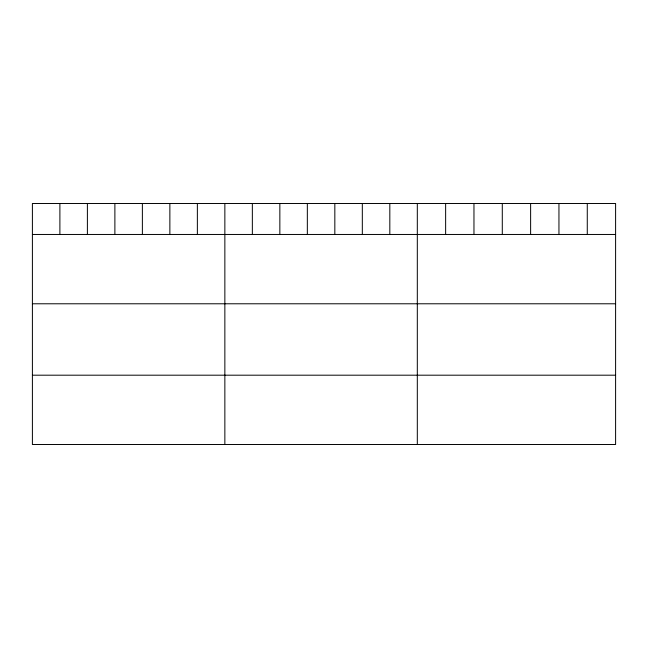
<?xml version="1.0" encoding="UTF-8"?>
<svg xmlns="http://www.w3.org/2000/svg" width="648" height="648" viewBox="0 0 648 648"><rect width="100%" height="100%" fill="white"/><g stroke="black" fill="none" stroke-linecap="round" stroke-linejoin="round"><path stroke-width="0.97" d="M615.6 234.463L615.6 444.512L32.4 444.512L32.4 203.488L615.6 203.488L615.6 234.463L32.4 234.463M32.4 303.782L615.6 303.782M32.4 375.192L615.6 375.192M587.274 203.488L587.274 234.463M558.949 203.488L558.949 234.463M530.623 203.488L530.623 234.463M502.289 203.488L502.289 234.463M473.963 203.488L473.963 234.463M445.638 203.488L445.638 234.463M417.312 203.488L417.312 444.512M389.821 203.488L389.821 234.463M362.321 203.488L362.321 234.463M334.83 203.488L334.83 234.463M307.338 203.488L307.338 234.463M279.847 203.488L279.847 234.463M252.347 203.488L252.347 234.463M224.856 203.488L224.856 444.512M197.365 203.488L197.365 234.463M169.865 203.488L169.865 234.463M142.374 203.488L142.374 234.463M114.882 203.488L114.882 234.463M87.391 203.488L87.391 234.463M59.891 203.488L59.891 234.463"/></g></svg>
